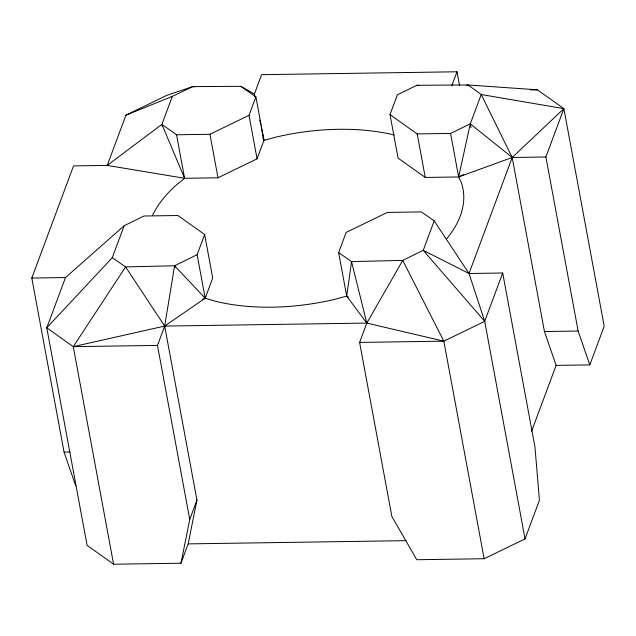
<?xml version="1.0" encoding="UTF-8"?>
<svg xmlns="http://www.w3.org/2000/svg" width="636" height="636" viewBox="0 0 636 636"><rect width="100%" height="100%" fill="white"/><g stroke="black" fill="none" stroke-linecap="round" stroke-linejoin="round"><path stroke-width="0.95" d="M484.712 321.331L423.226 250.33L469.018 273.496L502.702 272.995L484.712 321.331L443.825 341.166L366.805 323.08L346.7 296.114L351.549 261.603L338.638 252.603L346.151 232.418L387.38 212.416L421.358 211.907L434.197 220.859L469.018 273.496L484.712 321.331L525.034 538.899L484.147 558.726L416.771 559.728L391.863 516.464L359.61 342.414L366.805 323.08L402.731 260.402L423.226 250.33L434.197 220.859M180.966 563.218L189.743 519.453L157.482 345.412L164.684 326.077L174.582 265.776L197.128 254.702L204.649 234.509L177.929 215.509L143.959 216.017L124.171 225.732L65.484 277.55L46.778 327.818L87.1 545.378L113.59 564.219L180.966 563.218L188.161 543.883L196.937 500.119L164.684 326.077L125.578 266.929L112.286 257.66L124.171 225.732M466.212 85.574L468.032 84.962L537.388 89.819L563.878 108.653L545.887 156.989L512.195 157.489L458.628 176.951L425.261 177.444L398.072 158.11L390.011 114.599L397.397 94.748L416.93 85.272L468.032 84.962L481.221 94.526L470.306 123.853L458.628 176.951L461.164 182.087A160.375 85.463 -10.5 0 1 446.44 239.041M75.724 485.944L64.061 452.101L31.8 278.051L73.545 165.909L107.23 165.408L184.607 178.287L218.005 177.786L257.079 158.833L263.956 140.357L255.887 96.847L240.79 86.329L192.7 86.615L166.831 95.313L125.944 115.14L107.23 165.408L161.894 124.378L172.316 96.386L192.7 86.615L194.664 86.846M255.012 96.911L254.416 94.009L261.611 74.674L456.998 71.781L459.518 85.399M257.079 158.833L249.01 115.323L255.887 96.847M189.743 519.453L196.937 500.119M451.854 85.598L456.998 71.781M469.018 273.496L512.195 157.489L563.878 108.653L604.2 326.22L589.803 364.889L556.118 365.382L531.617 431.2M525.034 538.899L539.423 500.23L534.963 447.044L502.702 272.995M113.59 564.219L73.267 346.652L125.578 266.929L174.582 265.776L205.19 298.212L215.437 301.281A160.375 85.463 -10.5 0 0 334.043 299.524L346.7 296.114L348.313 297.243M112.286 257.66L46.778 327.818L73.267 346.652L157.482 345.412M162.26 126.31L161.894 124.378L176.538 134.776L184.607 178.287L174.828 186.324A160.375 85.463 -10.5 0 0 152.465 215.54M73.267 346.652L164.684 326.077L205.19 298.212L212.71 278.019L204.649 234.509M202.59 299.492L205.19 298.212L197.128 254.702M176.538 134.776L209.944 134.276L249.01 115.323M390.011 114.599L417.2 133.934L450.566 133.441L470.306 123.853L512.195 157.489L544.456 331.539L556.118 365.382M463.779 174.447L458.628 176.951L450.566 133.441M125.944 115.14L172.316 96.386M262.795 137.654L263.956 140.357L276.612 136.947A160.375 85.463 -10.5 0 1 394.312 134.975M530.496 89.922L537.388 89.819M31.8 278.051L65.484 277.55M164.684 326.077L366.805 323.08L351.549 261.603L402.731 260.402L443.825 341.166L484.147 558.726M544.456 331.539L578.14 331.038L589.803 364.889M359.61 342.414L443.825 341.166M64.061 452.101L70 452.013M188.161 543.883L406.134 540.656M563.878 108.653L481.221 94.526L512.195 157.489M416.93 85.272L418.862 85.614M240.79 86.329L254.416 94.009M161.894 124.378L184.607 178.287M259.782 120.085L260.776 124.91M261.173 126.842L263.956 140.357M545.887 156.989L578.14 331.038M470.306 123.853L471.022 127.725M417.2 133.934L425.261 177.444M338.638 252.603L346.7 296.114M209.944 134.276L218.005 177.786M174.582 265.776L174.94 267.708"/></g></svg>
